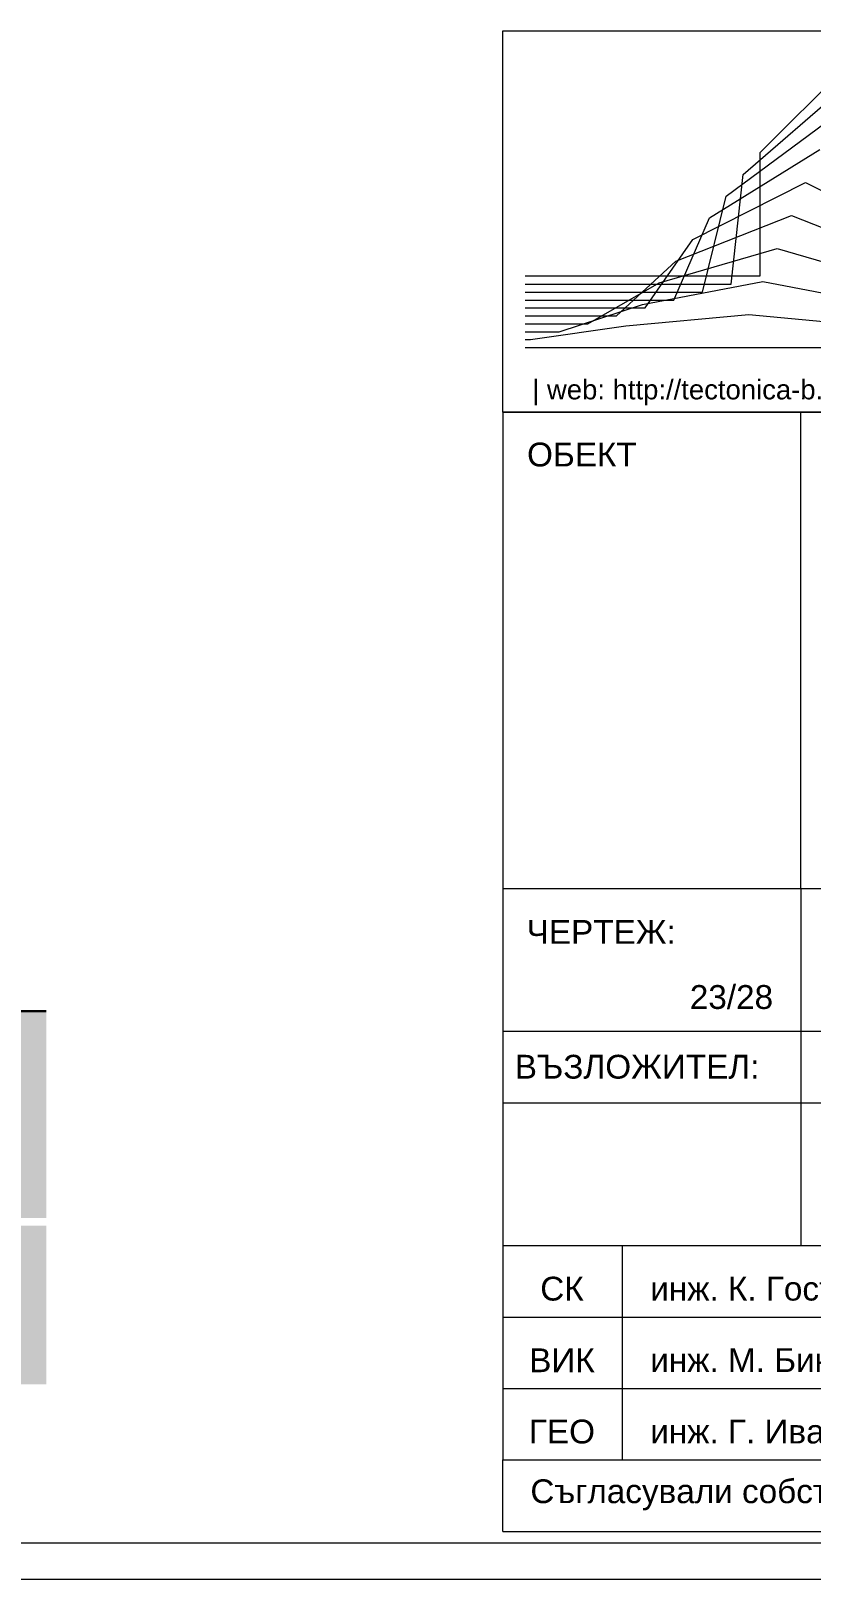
# Model space of a CAD drawing. Header units: centimetres. Extents: x 0 to 25250, y 0 to 2250.
# Drawn here: x 19782 to 20109, y 0 to 650 of the extents above; entities that cross this region are included whole.
import ezdxf

# ---------------------------------------------------------------- set-up
doc = ezdxf.new("R2010")
doc.units = ezdxf.units.CM
for name, color, linetype, lineweight in [('A-ANNO-NOTE', 7, 'Continuous', 9), ('A-DETL', 7, 'Continuous', 9), ('A-DETL-GENF', 7, 'Continuous', 9), ('G-ANNO-TTLB', 7, 'Continuous', 9)]:
    doc.layers.add(name, color=color, linetype=linetype, lineweight=lineweight)
doc.styles.add('23_xrefed$0$Arial', font='arial.ttf', dxfattribs={"height": 0.2})
doc.styles.add('23_xrefed$0$Arial_2', font='arial.ttf', dxfattribs={"height": 0.165})
pattern_1 = [(0, (18835.914, 601.401), (19.05, 19.05), [19.05, -19.05]), (0, (18835.914, 608.545), (19.05, 19.05), [19.05, -19.05]), (0, (18835.914, 615.689), (19.05, 19.05), [19.05, -19.05]), (90, (18838.296, 618.07), (-19.05, 19.05), [19.05, -19.05]), (90, (18845.439, 618.07), (-19.05, 19.05), [19.05, -19.05]), (90, (18852.583, 618.07), (-19.05, 19.05), [19.05, -19.05])]

# ---------------------------------------------------------------- blocks, each defined once
blk = doc.blocks.new('TEC_ОФИЦИАЛНА РАМКА - TEC_ОФИЦИАЛНА РАМКА-2548458-СГРАДА ТИП III - ВЕРТИКАЛНИ РАЗРЕЗИ Б-Б_ В-В')
at = {"layer": 'A-ANNO-NOTE'}
for p, q in [((27.221, 8.554), (41.221, 8.554)), ((27.221, 5.354), (27.221, 8.554)), ((30.239, 8.39), (29.378, 7.529)), ((29.237, 7.348), (30.12, 8.113)), ((29.096, 7.166), (30, 7.835)), ((28.956, 6.984), (29.881, 7.558)), ((29.378, 7.529), (29.378, 6.494)), ((28.815, 6.803), (29.762, 7.281)), ((29.137, 6.427), (29.237, 7.348)), ((29.762, 7.281), (30.709, 6.803)), ((28.897, 6.361), (29.096, 7.166)), ((28.656, 6.294), (28.956, 6.984)), ((28.674, 6.621), (29.643, 7.004)), ((29.643, 7.004), (30.612, 6.621)), ((28.416, 6.228), (28.815, 6.803)), ((28.533, 6.44), (29.524, 6.727)), ((29.524, 6.727), (30.514, 6.44)), ((28.175, 6.161), (28.674, 6.621)), ((29.378, 6.494), (27.407, 6.494)), ((27.407, 6.427), (29.137, 6.427)), ((27.935, 6.095), (28.533, 6.44)), ((28.392, 6.258), (29.404, 6.449)), ((29.404, 6.449), (30.417, 6.258)), ((27.407, 6.361), (28.897, 6.361)), ((27.407, 6.294), (28.656, 6.294)), ((27.694, 6.028), (28.392, 6.258)), ((27.407, 6.228), (28.416, 6.228)), ((27.407, 6.161), (28.175, 6.161)), ((28.252, 6.077), (29.285, 6.172)), ((29.285, 6.172), (30.319, 6.077)), ((27.407, 6.095), (27.935, 6.095)), ((27.407, 6.028), (27.694, 6.028)), ((27.454, 5.962), (28.252, 6.077)), ((27.407, 5.962), (27.454, 5.962)), ((27.407, 5.895), (41.01, 5.895)), ((41.221, 5.354), (27.221, 5.354)), ((27.221, 5.354), (27.221, 1.354)), ((27.221, 5.354), (41.221, 5.354)), ((29.721, 1.354), (29.721, 5.354)), ((27.221, 1.354), (27.221, -1.646)), ((27.221, 1.354), (41.221, 1.354)), ((27.221, 1.354), (41.221, 1.354)), ((29.721, 1.354), (29.721, -1.646)), ((27.221, 0.154), (41.221, 0.154)), ((27.221, -0.446), (41.221, -0.446)), ((27.221, -1.646), (41.221, -1.646)), ((27.221, -1.646), (27.221, -3.446)), ((27.223, -1.646), (41.223, -1.646)), ((28.221, -1.646), (28.221, -3.446)), ((27.223, -2.246), (41.223, -2.246)), ((27.223, -2.846), (41.223, -2.846)), ((27.221, -4.046), (27.221, -3.446)), ((27.221, -3.446), (41.221, -3.446)), ((27.223, -3.446), (41.223, -3.446)), ((27.221, -4.046), (41.221, -4.046))]:
    blk.add_line(p, q, dxfattribs=at)
at = {"layer": 'G-ANNO-TTLB'}
for p, q in [((41.321, -4.146), (-11.129, -4.146)), ((-13.379, -4.446), (41.621, -4.446))]:
    blk.add_line(p, q, dxfattribs=at)
at = {"layer": 'G-ANNO-TTLB', "line_spacing_factor": 0.936439}
for s, insert, char_height, width, attachment_point, style in [('\\pt0.5,1,1.5,2,2.5,3,3.5,4,4.5,5,5.5,6,6.5,7,7.5,8,8.5,9,9.5,10,10.5,11,11.5,12,12.5,13,13.5,14,14.5,15,15.5,16;| web: http://tectonica-b.com/ | {\\fArial|b0|i0|c204|p34;адрес}: {\\fArial|b0|i0|c204|p34;Пловдив}, {\\fArial|b0|i0|c204|p34;ул}. "{\\fArial|b0|i0|c204|p34;Петър Парчевич}" 14 | {\\fArial|b0|i0|c204|p34;тел}: 0889/ 264 549 | e-mail: contact@tectonica-b.com |', (34.18, 5.625), 0.165, 13.944, 2, '23_xrefed$0$Arial_2'), ('\\pt0.1,0.2,0.3,0.4,0.5,0.6,0.7,0.8,0.9,1,1.1,1.2,1.3,1.4,1.5,1.6,1.7,1.8,1.9,2,2.1,2.2,2.3,2.4,2.5,2.6,2.7,2.8,2.9,3,3.1,3.2;{\\fArial|b0|i0|c204|p34;ОБЕКТ}', (27.424, 5.097), 0.2, 2.031, 1, '23_xrefed$0$Arial'), ('\\pt0.1,0.2,0.3,0.4,0.5,0.6,0.7,0.8,0.9,1,1.1,1.2,1.3,1.4,1.5,1.6,1.7,1.8,1.9,2,2.1,2.2,2.3,2.4,2.5,2.6,2.7,2.8,2.9,3,3.1,3.2;{\\fArial|b0|i0|c204|p34;ЧЕРТЕЖ}:', (27.421, 1.088), 0.2, 2.09, 1, '23_xrefed$0$Arial'), ('\\pt0.1,0.2,0.3,0.4,0.5,0.6,0.7,0.8,0.9,1,1.1,1.2,1.3,1.4,1.5,1.6,1.7,1.8,1.9,2,2.1,2.2,2.3,2.4,2.5,2.6,2.7,2.8,2.9,3,3.1,3.2;{\\fArial|b0|i0|c204|p34;ВЪЗЛОЖИТЕЛ}:', (27.321, -0.044), 0.2, 2.243, 1, '23_xrefed$0$Arial'), ('\\pt1.27,2.54,3.81,5.08,6.35,7.62,8.89,10.16,11.43,12.7,13.97,15.24,16.51,17.78,19.05,20.32,21.59,22.86,24.13,25.4,26.67,27.94,29.21,30.48,31.75,33.02,34.29,35.56,36.83,38.1,39.37,40.64;{\\fArial|b0|i0|c204|p34;СК}', (27.717, -2.009), 0.2, 0.377, 5, '23_xrefed$0$Arial'), ('\\pt1.27,2.54,3.81,5.08,6.35,7.62,8.89,10.16,11.43,12.7,13.97,15.24,16.51,17.78,19.05,20.32,21.59,22.86,24.13,25.4,26.67,27.94,29.21,30.48,31.75,33.02,34.29,35.56,36.83,38.1,39.37,40.64;{\\fArial|b0|i0|c204|p34;инж}. {\\fArial|b0|i0|c204|p34;К}. {\\fArial|b0|i0|c204|p34;Гостиловски}', (28.458, -2.009), 0.2, 2.652, 4, '23_xrefed$0$Arial'), ('\\pt1.27,2.54,3.81,5.08,6.35,7.62,8.89,10.16,11.43,12.7,13.97,15.24,16.51,17.78,19.05,20.32,21.59,22.86,24.13,25.4,26.67,27.94,29.21,30.48,31.75,33.02,34.29,35.56,36.83,38.1,39.37,40.64;{\\fArial|b0|i0|c204|p34;ВИК}', (27.717, -2.609), 0.2, 0.569, 5, '23_xrefed$0$Arial'), ('\\pt1.27,2.54,3.81,5.08,6.35,7.62,8.89,10.16,11.43,12.7,13.97,15.24,16.51,17.78,19.05,20.32,21.59,22.86,24.13,25.4,26.67,27.94,29.21,30.48,31.75,33.02,34.29,35.56,36.83,38.1,39.37,40.64;{\\fArial|b0|i0|c204|p34;инж}. M. {\\fArial|b0|i0|c204|p34;Биков}', (28.458, -2.609), 0.2, 1.845, 4, '23_xrefed$0$Arial'), ('\\pt1.27,2.54,3.81,5.08,6.35,7.62,8.89,10.16,11.43,12.7,13.97,15.24,16.51,17.78,19.05,20.32,21.59,22.86,24.13,25.4,26.67,27.94,29.21,30.48,31.75,33.02,34.29,35.56,36.83,38.1,39.37,40.64;{\\fArial|b0|i0|c204|p34;ГЕО}', (27.717, -3.209), 0.2, 0.569, 5, '23_xrefed$0$Arial'), ('\\pt1.27,2.54,3.81,5.08,6.35,7.62,8.89,10.16,11.43,12.7,13.97,15.24,16.51,17.78,19.05,20.32,21.59,22.86,24.13,25.4,26.67,27.94,29.21,30.48,31.75,33.02,34.29,35.56,36.83,38.1,39.37,40.64;{\\fArial|b0|i0|c204|p34;инж}. {\\fArial|b0|i0|c204|p34;Г}. {\\fArial|b0|i0|c204|p34;Иванова}', (28.458, -3.209), 0.2, 2.13, 4, '23_xrefed$0$Arial'), ('\\pt1.27,2.54,3.81,5.08,6.35,7.62,8.89,10.16,11.43,12.7,13.97,15.24,16.51,17.78,19.05,20.32,21.59,22.86,24.13,25.4,26.67,27.94,29.21,30.48,31.75,33.02,34.29,35.56,36.83,38.1,39.37,40.64;{\\fArial|b0|i0|c204|p34;Съгласували собственици}:', (27.452, -3.609), 0.2, 5.722, 1, '23_xrefed$0$Arial')]:
    blk.add_mtext(s, dxfattribs=dict(at, insert=insert, char_height=char_height, width=width, attachment_point=attachment_point, style=style))

msp = doc.modelspace()

# ---------------------------------------------------------------- block references
at = {"layer": 'G-ANNO-TTLB', "xscale": 50, "yscale": 50, "zscale": 50}
msp.add_blockref('TEC_ОФИЦИАЛНА РАМКА - TEC_ОФИЦИАЛНА РАМКА-2548458-СГРАДА ТИП III - ВЕРТИКАЛНИ РАЗРЕЗИ Б-Б_ В-В', (18618.96, 222.31), dxfattribs=at)

# ---------------------------------------------------------------- next in the draw order: hatches: boundary and pattern name
at = {"layer": 'A-DETL-GENF'}
h = msp.add_hatch(dxfattribs=at)
h.set_pattern_fill('FP2_39', color=256, style=0, pattern_type=2)
h.set_pattern_definition(pattern_1)
h.paths.add_polyline_path([(18144.42, 151.59), (18296.82, 151.59), (18296.82, 154.51), (18298.32, 154.51), (18298.32, 168.5), (18283.32, 168.5), (18283.32, 258.36), (18144.42, 258.36), (18144.42, 208.29)])
h.paths.add_polyline_path([(19788.48, 151.59), (19788.48, 238.5), (19658.32, 238.5), (19658.32, 168.5), (19653.32, 168.5), (19653.32, 154.51), (19654.72, 154.51), (19654.72, 151.59), (19659.38, 151.59)])
h.paths.add_polyline_path([(19227.03, 151.59), (19231.82, 151.59), (19231.82, 154.51), (19233.32, 154.51), (19233.32, 258.5), (18348.32, 258.5), (18348.32, 154.51), (18349.68, 154.51), (18349.68, 151.59), (19171.96, 151.59)])
h.paths.add_polyline_path([(19284.68, 151.59), (19621.85, 151.59), (19621.85, 154.51), (19623.32, 154.51), (19623.32, 248.5), (19283.32, 248.5), (19283.32, 154.51), (19284.68, 154.51)])
h = msp.add_hatch(dxfattribs=at)
h.set_pattern_fill('FP2_39', color=256, style=0, pattern_type=2)
h.set_pattern_definition(pattern_1)
h.paths.add_polyline_path([(18144.42, 81.74), (19788.48, 81.74), (19788.48, 148.33), (19654.65, 148.33), (19654.65, 145.41), (19653.32, 145.41), (19653.32, 125.9), (19663.32, 125.9), (19663.32, 115.9), (19613.32, 115.9), (19613.32, 125.9), (19623.32, 125.9), (19623.32, 145.41), (19621.91, 145.41), (19621.91, 148.33), (19284.73, 148.33), (19284.73, 145.41), (19283.32, 145.41), (19283.32, 125.9), (19293.32, 125.9), (19293.32, 115.9), (19223.32, 115.9), (19223.32, 125.9), (19233.32, 125.9), (19233.32, 145.41), (19231.99, 145.41), (19231.99, 148.33), (18349.73, 148.33), (18349.73, 145.41), (18348.32, 145.41), (18348.32, 125.9), (18358.32, 125.9), (18358.32, 115.9), (18288.32, 115.9), (18288.32, 125.9), (18298.32, 125.9), (18298.32, 145.41), (18296.99, 145.41), (18296.99, 148.33), (18144.42, 148.33), (18144.42, 86.57)])

# ---------------------------------------------------------------- next in the draw order: linework, layer by layer
at = {"layer": 'A-DETL', "color": 7, "lineweight": 30}
msp.add_line((19788.4, 238.5), (19658.32, 238.5), dxfattribs=at)

# ---------------------------------------------------------------- next in the draw order: texts
at = {"layer": 'G-ANNO-TTLB', "insert": (20093.42, 249.38), "char_height": 10, "width": 35.7, "attachment_point": 3, "line_spacing_factor": 0.936439, "style": '23_xrefed$0$Arial'}
msp.add_mtext('\\pt5,10,15,20,25,30,35,40,45,50,55,60,65,70,75,80,85,90,95,100,105,110,115,120,125,130,135,140,145,150,155,160;23/28', dxfattribs=at)

doc.saveas('drawing.dxf')
